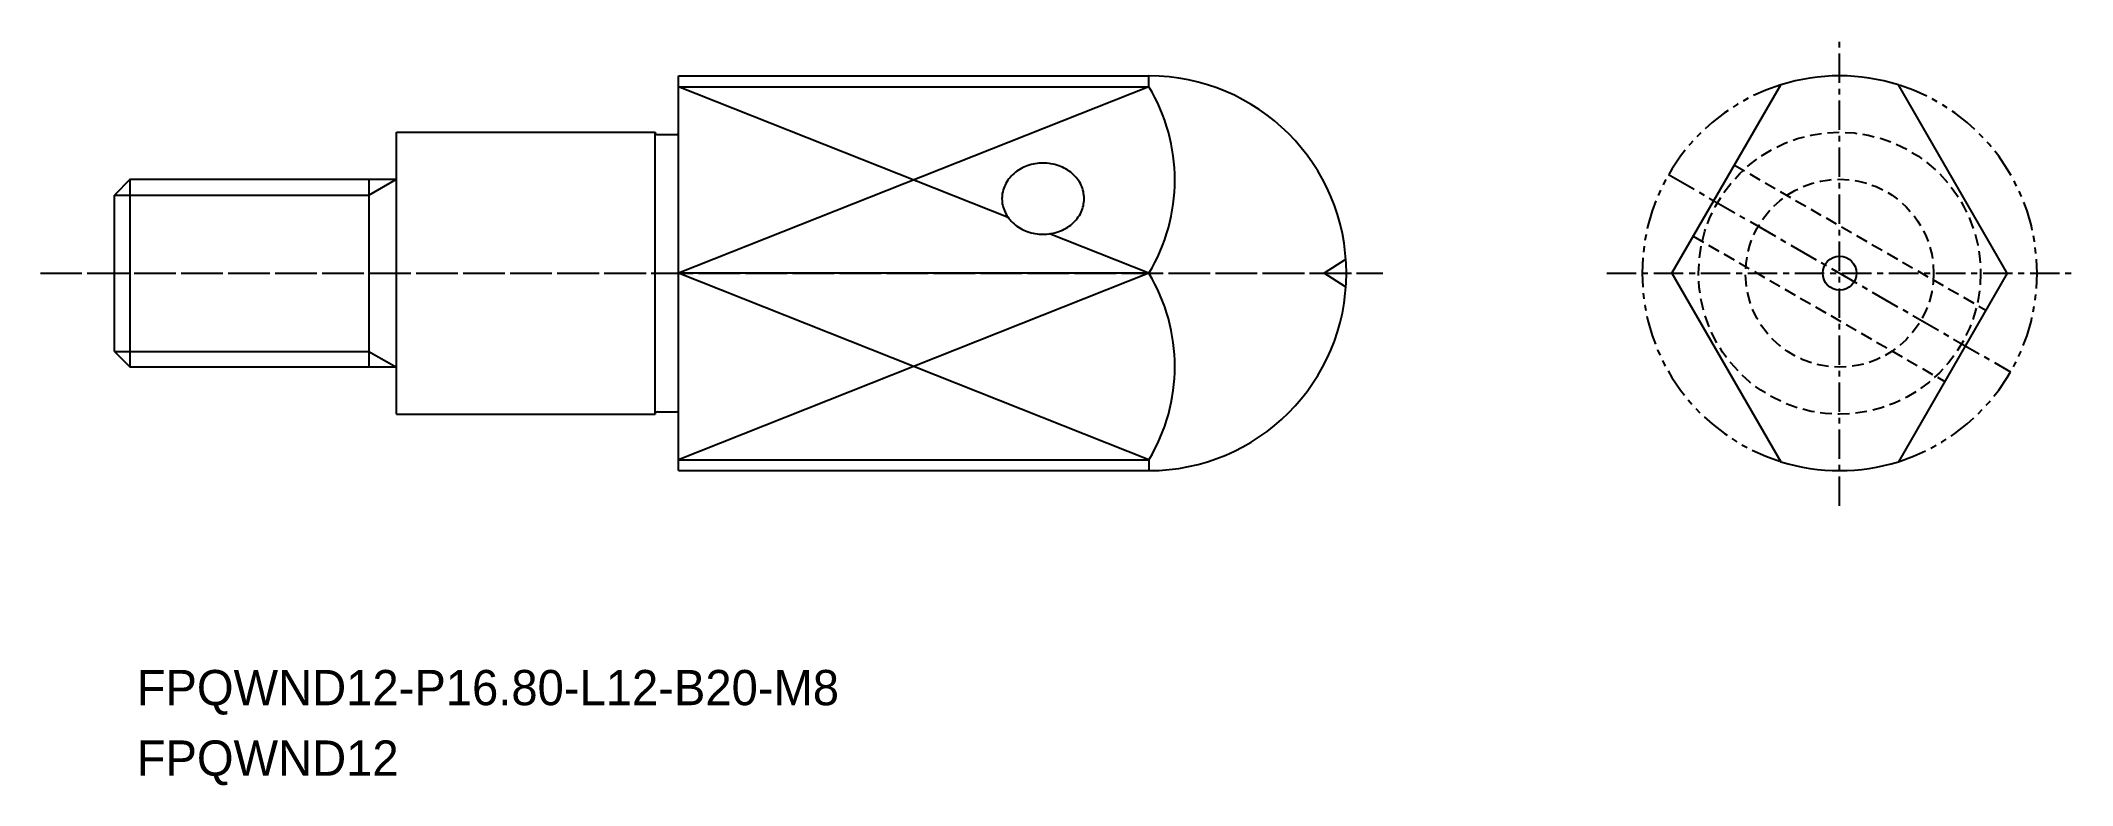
# Model space of a CAD drawing. Extents: x -1877.5 to -1791.1, y -606 to -574.3.
import ezdxf

# ---------------------------------------------------------------- set-up
doc = ezdxf.new("R2010")
doc.units = 0
for name, pattern in [('CENTER', [2, 1.25, -0.25, 0.25, -0.25]), ('DASHED', [0.75, 0.5, -0.25]), ('PHANTOM', [2.5, 1.25, -0.25, 0.25, -0.25, 0.25, -0.25])]:
    doc.linetypes.add(name, pattern=pattern)
doc.layers.get('0').update_dxf_attribs({"linetype": 'CONTINUOUS'})
doc.layers.add('CENTER', color=1, linetype='CENTER')

msp = doc.modelspace()

# ---------------------------------------------------------------- linework, layer by layer
for p, q in [((-1850.357, -575.778), (-1830.357, -575.778)), ((-1850.357, -578.178), (-1850.357, -575.778)), ((-1850.357, -576.241), (-1830.357, -576.241)), ((-1830.357, -576.241), (-1830.357, -575.778)), ((-1862.357, -578.178), (-1851.357, -578.178)), ((-1862.357, -590.178), (-1862.357, -578.178)), ((-1851.357, -590.178), (-1851.357, -578.178)), ((-1851.257, -578.278), (-1850.457, -578.278)), ((-1850.357, -590.178), (-1850.357, -578.178)), ((-1830.357, -584.178), (-1850.357, -584.178)), ((-1862.357, -590.178), (-1851.357, -590.178)), ((-1851.257, -590.078), (-1850.457, -590.078)), ((-1850.357, -592.578), (-1850.357, -590.178)), ((-1850.357, -592.116), (-1830.357, -592.116)), ((-1850.357, -592.578), (-1830.357, -592.578)), ((-1830.357, -592.116), (-1830.357, -592.578))]:
    msp.add_line(p, q)
at = {"color": 3}
for p, q in [((-1830.357, -576.241), (-1850.357, -584.178)), ((-1836.344, -581.803), (-1850.357, -576.241)), ((-1830.357, -584.178), (-1834.585, -582.501)), ((-1830.357, -584.178), (-1850.357, -592.116)), ((-1830.357, -592.116), (-1850.357, -584.178)), ((-1821.994, -583.594), (-1822.896, -584.178)), ((-1821.994, -584.763), (-1822.896, -584.178))]:
    msp.add_line(p, q, dxfattribs=at)
at = {"color": 7, "linetype": 'CONTINUOUS'}
for p, q in [((-1808.107, -584.178), (-1803.477, -576.159)), ((-1793.847, -584.178), (-1798.477, -576.159)), ((-1873.68, -580.178), (-1874.357, -580.855)), ((-1873.68, -580.178), (-1862.357, -580.178)), ((-1873.68, -588.178), (-1873.68, -580.178)), ((-1863.528, -580.178), (-1863.528, -588.178)), ((-1874.357, -587.502), (-1874.357, -580.855)), ((-1808.107, -584.178), (-1803.477, -592.198)), ((-1793.847, -584.178), (-1798.477, -592.198)), ((-1874.357, -587.502), (-1873.68, -588.178)), ((-1862.357, -588.178), (-1873.68, -588.178))]:
    msp.add_line(p, q, dxfattribs=at)
at = {"color": 3, "linetype": 'DASHED'}
for p, q in [((-1805.449, -579.576), (-1794.754, -585.75)), ((-1807.199, -582.607), (-1796.504, -588.781))]:
    msp.add_line(p, q, dxfattribs=at)
at = {"color": 3, "linetype": 'CONTINUOUS'}
for p, q in [((-1863.528, -580.855), (-1862.357, -580.178)), ((-1874.357, -580.855), (-1863.528, -580.855)), ((-1874.357, -587.502), (-1863.528, -587.502)), ((-1863.528, -587.502), (-1862.357, -588.178))]:
    msp.add_line(p, q, dxfattribs=at)
msp.add_polyline3d([(-1836.61, -581.003, 0), (-1836.6, -581.078, 0), (-1836.6, -581.152, 0), (-1836.59, -581.226, 0), (-1836.57, -581.299, 0), (-1836.55, -581.372, 0), (-1836.53, -581.443, 0), (-1836.5, -581.514, 0), (-1836.47, -581.583, 0), (-1836.44, -581.651, 0), (-1836.4, -581.718, 0), (-1836.36, -581.783, 0), (-1836.31, -581.845, 0), (-1836.26, -581.906, 0), (-1836.21, -581.965, 0), (-1836.15, -582.021, 0), (-1836.09, -582.075, 0), (-1836.03, -582.126, 0), (-1835.97, -582.175, 0), (-1835.9, -582.221, 0), (-1835.83, -582.264, 0), (-1835.76, -582.303, 0), (-1835.68, -582.34, 0), (-1835.6, -582.373, 0), (-1835.53, -582.404, 0), (-1835.45, -582.43, 0), (-1835.36, -582.454, 0), (-1835.28, -582.474, 0), (-1835.2, -582.49, 0), (-1835.11, -582.503, 0), (-1835.03, -582.512, 0), (-1834.94, -582.517, 0), (-1834.86, -582.519, 0), (-1834.77, -582.517, 0), (-1834.69, -582.512, 0), (-1834.6, -582.503, 0), (-1834.52, -582.49, 0), (-1834.43, -582.474, 0), (-1834.35, -582.454, 0), (-1834.27, -582.43, 0), (-1834.19, -582.404, 0), (-1834.11, -582.373, 0), (-1834.03, -582.34, 0), (-1833.96, -582.303, 0), (-1833.88, -582.264, 0), (-1833.81, -582.221, 0), (-1833.75, -582.175, 0), (-1833.68, -582.126, 0), (-1833.62, -582.075, 0), (-1833.56, -582.021, 0), (-1833.5, -581.965, 0), (-1833.45, -581.906, 0), (-1833.4, -581.845, 0), (-1833.36, -581.783, 0), (-1833.31, -581.718, 0), (-1833.27, -581.651, 0), (-1833.24, -581.583, 0), (-1833.21, -581.514, 0), (-1833.18, -581.443, 0), (-1833.16, -581.372, 0), (-1833.14, -581.299, 0), (-1833.13, -581.226, 0), (-1833.12, -581.152, 0), (-1833.11, -581.078, 0), (-1833.11, -581.003, 0), (-1833.11, -580.929, 0), (-1833.12, -580.855, 0), (-1833.13, -580.781, 0), (-1833.14, -580.708, 0), (-1833.16, -580.635, 0), (-1833.18, -580.563, 0), (-1833.21, -580.493, 0), (-1833.24, -580.423, 0), (-1833.27, -580.355, 0), (-1833.31, -580.289, 0), (-1833.36, -580.224, 0), (-1833.4, -580.161, 0), (-1833.45, -580.101, 0), (-1833.5, -580.042, 0), (-1833.56, -579.986, 0), (-1833.62, -579.932, 0), (-1833.68, -579.88, 0), (-1833.75, -579.832, 0), (-1833.81, -579.786, 0), (-1833.88, -579.743, 0), (-1833.96, -579.704, 0), (-1834.03, -579.667, 0), (-1834.11, -579.633, 0), (-1834.19, -579.603, 0), (-1834.27, -579.576, 0), (-1834.35, -579.553, 0), (-1834.43, -579.533, 0), (-1834.52, -579.517, 0), (-1834.6, -579.504, 0), (-1834.69, -579.495, 0), (-1834.77, -579.49, 0), (-1834.86, -579.488, 0), (-1834.94, -579.49, 0), (-1835.03, -579.495, 0), (-1835.11, -579.504, 0), (-1835.2, -579.517, 0), (-1835.28, -579.533, 0), (-1835.36, -579.553, 0), (-1835.45, -579.576, 0), (-1835.53, -579.603, 0), (-1835.6, -579.633, 0), (-1835.68, -579.667, 0), (-1835.76, -579.704, 0), (-1835.83, -579.743, 0), (-1835.9, -579.786, 0), (-1835.97, -579.832, 0), (-1836.03, -579.88, 0), (-1836.09, -579.932, 0), (-1836.15, -579.986, 0), (-1836.21, -580.042, 0), (-1836.26, -580.101, 0), (-1836.31, -580.161, 0), (-1836.36, -580.224, 0), (-1836.4, -580.289, 0), (-1836.44, -580.355, 0), (-1836.47, -580.423, 0), (-1836.5, -580.493, 0), (-1836.53, -580.563, 0), (-1836.55, -580.635, 0), (-1836.57, -580.708, 0), (-1836.59, -580.781, 0), (-1836.6, -580.855, 0), (-1836.6, -580.929, 0), (-1836.61, -581.003, 0)])
at = {"color": 3, "linetype": 'DASHED'}
for radius in [6, 4]:
    msp.add_circle((-1800.977, -584.178), radius, dxfattribs=at)
msp.add_circle((-1800.977, -584.178), 0.72)
for centre, radius, start, end in [((-1830.357, -584.178), 8.4, 270, 90), ((-1836.925, -580.21), 7.674, 328.86041, 31.13959), ((-1851.257, -578.178), 0.1, 180, 270), ((-1850.457, -578.178), 0.1, 270, 0), ((-1836.925, -588.147), 7.674, 328.86041, 31.13959), ((-1851.257, -590.178), 0.1, 90, 180), ((-1850.457, -590.178), 0.1, 0, 90)]:
    msp.add_arc(centre, radius, start, end)
at = {"color": 3, "linetype": 'PHANTOM'}
for start, end in [(107.31465, 252.68535), (287.31465, 72.68535)]:
    msp.add_arc((-1800.977, -584.178), 8.4, start, end, dxfattribs=at)
at = {"color": 7, "linetype": 'CONTINUOUS'}
for start, end in [(72.68535, 107.31465), (252.68535, 287.31465)]:
    msp.add_arc((-1800.977, -584.178), 8.4, start, end, dxfattribs=at)
at = {"layer": 'CENTER', "color": 1, "linetype": 'CENTER'}
for p, q in [((-1800.977, -594.078), (-1800.977, -574.278)), ((-1877.494, -584.178), (-1820.403, -584.178)), ((-1877.02, -584.178), (-1820.641, -584.178)), ((-1810.877, -584.178), (-1791.077, -584.178))]:
    msp.add_line(p, q, dxfattribs=at)
at = {"layer": 'CENTER'}
msp.add_line((-1808.251, -579.978), (-1793.702, -588.378), dxfattribs=at)

# ---------------------------------------------------------------- texts
for s, p in [('FPQWND12-P16.80-L12-B20-M8', (-1873.411, -602.561)), ('FPQWND12', (-1873.411, -605.561))]:
    msp.add_text(s, height=1.5).set_placement(p)

doc.saveas('drawing.dxf')
